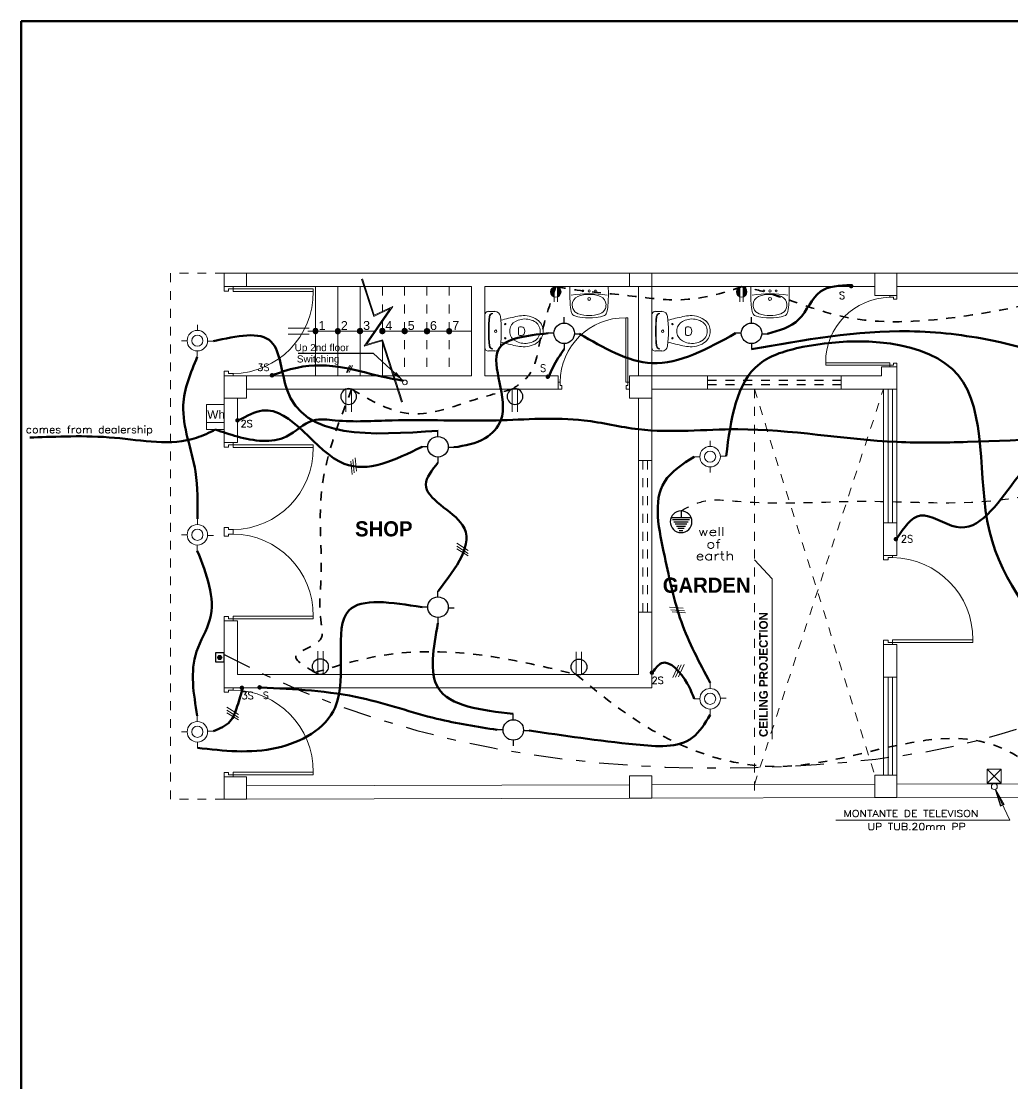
# Model space of a CAD drawing. Header units: millimetres. Extents: x 565 to 912, y 163 to 192.
# Drawn here: x 848.14 to 859.27, y 179.8 to 191.72 of the extents above; entities that cross this region are included whole.
import ezdxf

# ---------------------------------------------------------------- set-up
doc = ezdxf.new("R2010")
doc.units = ezdxf.units.MM
doc.header["$LTSCALE"] = 0.0125
doc.linetypes.add('DASHDOTX2', pattern=[50.8, 25.4, -12.7, 0, -12.7])
doc.linetypes.add('DASHED2', pattern=[9.525, 6.35, -3.175])
for name, color, linetype in [('02', 2, 'Continuous'), ('04', 4, 'Continuous'), ('ELECTRICAS', 3, 'Continuous'), ('LINEA-1', 1, 'Continuous'), ('SANITARIOS', 3, 'Continuous'), ('TOMACORRIENTE', 3, 'DASHDOTX2')]:
    doc.layers.add(name, color=color, linetype=linetype)
for name, color, linetype, lineweight in [('06', 6, 'Continuous', 70), ('cotas_v', 130, 'Continuous', 20), ('EQUIPO', 2, 'Continuous', 15), ('luz', 20, 'Continuous', 50), ('MARKO', 186, 'Continuous', 80), ('P2A', 4, 'DASHED2', 35), ('PLUMA5', 5, 'DASHED2', 30), ('proy', 254, 'Continuous', 0), ('PROYECCCIONES', 9, 'DASHED2', 9), ('PROYECCIONES', 7, 'DASHED2', 30), ('textoluz', 2, 'Continuous', 5), ('TEXTURA', 210, 'Continuous', 5)]:
    doc.layers.add(name, color=color, linetype=linetype, lineweight=lineweight)
doc.styles.add('ARIAL', font='arial.ttf')
doc.styles.add('op', font='romab___.ttf')
doc.styles.add('ROMANS', font='romans.shx')
doc.styles.add('SIMPLEX', font='simplex.shx')
doc.styles.add('STYLE1', font='arial.ttf', dxfattribs={"height": 0.5})
doc.dimstyles.get("Standard").update_dxf_attribs({"dimtxt": 0.18, "dimasz": 0.18, "dimexe": 0.18, "dimexo": 0.0625, "dimgap": 0.09, "dimtad": 0, "dimtih": 1, "dimtoh": 1, "dimdec": 4, "dimzin": 0, "dimdsep": 46, "dimtxsty": 'Standard', "dimcen": 0.09, "dimadec": 0, "dimazin": 0, "dimtfac": 1, "dimtdec": 4, "dimtofl": 0, "dimtmove": 0, "dimatfit": 3, "dimfxl": 0, "dimtolj": 1, "dimtzin": 0, "dimarcsym": 0})

# ---------------------------------------------------------------- blocks, each defined once
blk = doc.blocks.new('P1.0m')
at = {"layer": 'EQUIPO'}
blk.add_lwpolyline([(0.025, 0), (0.055, 0), (0.055, 0.9), (0.025, 0.9)], close=True, dxfattribs=at)
for points in [[(0, -0.1), (0.05, -0.1), (0.05, -0.05), (0.025, -0.05), (0.025, 0), (0, 0)], [(1, -0.1), (0.95, -0.1), (0.95, -0.05), (0.975, -0.05), (0.975, 0), (1, 0)]]:
    blk.add_lwpolyline(points, dxfattribs=at)
at = {"layer": 'EQUIPO', "color": 252}
blk.add_arc((0.065, -0.01), 0.91, 0.6296, 90.6296, dxfattribs=at)
blk = doc.blocks.new('p-0.80')
at = {"layer": 'proy', "xscale": -0.7999999999999545, "yscale": 0.8000000000000114}
blk.add_blockref('P1.0m', (0.8, 0.08), dxfattribs=at)
blk = doc.blocks.new('2SAINVI1')
at = {"color": 0, "linetype": 'ByBlock'}
for p, q in [((0, -0.183), (0, 0.183)), ((0.04, 0.222), (0.112, 0.222)), ((0.413, 0.048), (0.393, 0.048)), ((0.413, -0.048), (0.393, -0.048)), ((0.04, -0.222), (0.112, -0.222))]:
    blk.add_line(p, q, dxfattribs=at)
for centre, radius in [((0.122, 0), 0.0135), ((0.122, 0), 0.0135), ((0.23, 0.08), 0.0075), ((0.23, -0.08), 0.0075)]:
    blk.add_circle(centre, radius, dxfattribs=at)
for centre, radius, start, end in [((0.04, 0.183), 0.04, 90, 180), ((1.54, 0), 1.5, 173.7281, 186.2719), ((1.54, 0), 1.493, 173.6755, 186.3306), ((0.089, 0.16), 0.04, 90, 173.7281), ((0.096, 0.16), 0.04, 100.2428, 173.7859), ((0.112, 0.159), 0.064, 6.7931, 90), ((-1.219, 0), 1.404, 353.2069, 6.7931), ((0.85, -2.286), 2.5, 101.5744, 105.544), ((0.458, -0.112), 0.25, 101.6195, 117.4027), ((0.476, -0.423), 0.6, 94.3794, 102.2907), ((0.451, -0.079), 0.216, 60.8839, 101.6195), ((0.44, -0.085), 0.26, 51.2869, 92.3028), ((0.46, 0), 0.18, 173.7581, 186.2419), ((0.396, 0.007), 0.116, 117.4027, 173.7581), ((0.676, 0), 0.3, 173.3508, 186.6492), ((0.393, 0.033), 0.015, 90, 173.3508), ((0.413, 0.018), 0.03, 36.8699, 90), ((0.389, 0), 0.06, 323.1301, 36.8699), ((0.495, 0), 0.126, 299.1161, 60.8839), ((0.495, 0), 0.16, 312.4362, 47.5638), ((0.396, -0.007), 0.116, 186.2419, 242.5973), ((0.458, 0.112), 0.25, 242.5973, 258.3805), ((0.393, -0.033), 0.015, 186.6492, 270), ((0.451, 0.079), 0.216, 258.3805, 299.1161), ((0.413, -0.018), 0.03, 270, 323.1301), ((0.44, 0.085), 0.26, 267.6972, 308.7131), ((0.04, -0.183), 0.04, 180, 270), ((0.089, -0.16), 0.04, 186.2719, 270), ((0.096, -0.16), 0.04, 186.2141, 259.7572), ((0.112, -0.159), 0.064, 270, 353.2069), ((0.85, 2.286), 2.5, 254.456, 258.4256), ((0.476, 0.423), 0.6, 257.7093, 265.6206)]:
    blk.add_arc(centre, radius, start, end, dxfattribs=at)
blk = doc.blocks.new('2salago2')
at = {"color": 0}
blk.add_line((0.306, 0), (-0.306, 0), dxfattribs=at)
for centre, radius in [((-0.1, -0.07), 0.015), ((0, -0.07), 0.0175), ((0.1, -0.07), 0.015), ((0, -0.198), 0.023)]:
    blk.add_circle(centre, radius, dxfattribs=at)
for centre, radius, start, end in [((2.191, -0.113), 2.5, 177.4205, 183.4509), ((-2.191, -0.113), 2.5, 356.5491, 2.5795), ((0, -1.913), 1.8, 80.8164, 99.1836), ((-0.131, -0.29), 0.14, 111.339, 179.542), ((0, -0.625), 0.5, 68.661, 111.339), ((0.131, -0.29), 0.14, 0.458, 68.661), ((0.446, -0.238), 0.75, 181.8825, 192.3676), ((-0.091, -0.29), 0.18, 179.542, 199.3667), ((0.091, -0.29), 0.18, 340.6333, 0.458), ((-0.446, -0.238), 0.75, 347.6324, 358.1175), ((-0.075, -0.34), 0.22, 195.6857, 206.8202), ((-0.229, -0.417), 0.048, 206.8202, 247.8767), ((-0.129, -0.303), 0.14, 199.3667, 251.7), ((-0.058, 0.002), 0.5, 247.8767, 263.7815), ((0, 0.086), 0.55, 251.7, 288.3), ((0, 0.9), 1.4, 265.3857, 274.6143), ((0.058, 0.002), 0.5, 276.2185, 292.1233), ((0.129, -0.303), 0.14, 288.3, 340.6333), ((0.229, -0.417), 0.048, 292.1233, 333.1798), ((0.075, -0.34), 0.22, 333.1798, 344.3143)]:
    blk.add_arc(centre, radius, start, end, dxfattribs=at)
blk = doc.blocks.new('TIMBRE')
at = {"layer": 'ELECTRICAS', "linetype": 'Continuous', "ltscale": 0.15}
blk.add_hatch(color=3, dxfattribs=at).paths.add_polyline_path([(-0.022, 0, 1), (0.022, 0, 1)])
at = {"layer": 'ELECTRICAS', "color": 3, "linetype": 'Continuous', "ltscale": 0.15}
blk.add_circle((0, 0), 0.0225, dxfattribs=at)
at = {"layer": 'TOMACORRIENTE', "linetype": 'ByBlock', "ltscale": 0.3}
blk.add_lwpolyline([(-0.047, -0.047), (0.05, -0.047), (0.05, 0.051), (-0.047, 0.051)], close=True, dxfattribs=at)
blk = doc.blocks.new('A$C4EF55ED4')
at = {"layer": '04', "color": 3, "ltscale": 0.25}
for p, q in [((0.122, 0.245), (0.122, 0.169)), ((0.236, 0.169), (0.009, 0.169)), ((0.22, 0.145), (0.026, 0.145)), ((0.204, 0.121), (0.042, 0.121)), ((0.188, 0.097), (0.058, 0.097)), ((0.172, 0.073), (0.074, 0.073)), ((0.159, 0.049), (0.089, 0.049)), ((0.143, 0.025), (0.104, 0.025))]:
    blk.add_line(p, q, dxfattribs=at)
blk.add_circle((0.122, 0.122), 0.122, dxfattribs=at)
blk = doc.blocks.new('A$C29A34F68')
at = {"layer": 'LINEA-1', "linetype": 'Continuous', "ltscale": 0.13}
blk.add_hatch(color=256, dxfattribs=at).paths.add_polyline_path([(0.187, 0.019), (0, 0.04), (0, 0.02), (0, 0)])
for p, q in [((0.187, 0.019), (0, 0.04)), ((0, 0.04), (0, 0.02)), ((0, 0), (0, 0.02)), ((0.187, 0.019), (0, 0))]:
    blk.add_line(p, q, dxfattribs=at)
blk = doc.blocks.new('A$C66DD50C7')
at = {"layer": '02', "color": 4}
for p, q in [((0.179, 0.294), (0.179, 0.359)), ((0.064, 0.179), (0, 0.179)), ((0.294, 0.173), (0.359, 0.173)), ((0.179, 0.064), (0.179, 0))]:
    blk.add_line(p, q, dxfattribs=at)
blk.add_circle((0.179, 0.179), 0.115, dxfattribs=at)
blk = doc.blocks.new('SL')
at = {"layer": 'proy', "ltscale": 0.25}
for p, q in [((0, 0.115), (0, 0.179)), ((-0.115, 0), (-0.179, 0)), ((-0.001, -0.115), (-0.001, -0.179)), ((0.115, -0.006), (0.179, -0.006))]:
    blk.add_line(p, q, dxfattribs=at)
for radius in [0.115, 0.0629]:
    blk.add_circle((0, 0), radius, dxfattribs=at)
blk = doc.blocks.new('111')
at = {"layer": 'SANITARIOS', "lineweight": 13, "ltscale": 0.13}
for p, q in [((168.424, -40.009), (168.678, -40.009)), ((168.424, -40.069), (168.678, -40.069))]:
    blk.add_line(p, q, dxfattribs=at)
at = {"layer": 'SANITARIOS'}
blk.add_circle((168.507, -40.039), 0.0886, dxfattribs=at)
blk = doc.blocks.new('interr-agua')
at = {"layer": 'proy', "linetype": 'ByBlock', "ltscale": 0.3}
h = blk.add_hatch(color=256, dxfattribs=at)
h.paths.add_polyline_path([(0.031, 0.089, 0.322823), (-0.01, 0.032, 0.322823), (0.031, -0.024)])
h.paths.add_polyline_path([(0.068, 0.089), (0.068, -0.024, 0.322823), (0.109, 0.032, 0.322823)])
for p, q in [((0.031, 0.089), (0.031, -0.08)), ((0.068, 0.089), (0.068, -0.08))]:
    blk.add_line(p, q, dxfattribs=at)
at = {"layer": 'proy', "ltscale": 0.3}
blk.add_circle((0.05, 0.032), 0.0593, dxfattribs=at)

msp = doc.modelspace()

# ---------------------------------------------------------------- hatches: boundary and pattern name
at = {"layer": 'proy', "linetype": 'ByBlock', "ltscale": 0.3}
h = msp.add_hatch(color=256, dxfattribs=at)
h.paths.add_polyline_path([(856.2072, 188.73908, 0.32282281), (856.16666, 188.68283, 0.32282281), (856.2072, 188.62658)])
h.paths.add_polyline_path([(856.28524, 188.68283, 0.32282281), (856.2447, 188.73908), (856.2447, 188.62658, 0.32282281)])
at = {"layer": 'TEXTURA'}
h = msp.add_hatch(dxfattribs=at)
h.set_pattern_fill('LINE', color=256, scale=0.0001, style=0)
h.set_pattern_definition([(0, (421.06390823, 27.69659948), (0, 0.0003175), [])])
h.paths.add_polyline_path([(851.41488, 188.24318, 1), (851.47413, 188.24318, 1)])
h = msp.add_hatch(dxfattribs=at)
h.set_pattern_fill('LINE', color=256, scale=0.0001, style=0)
h.set_pattern_definition([(0, (421.31390823, 27.69554045), (0, 0.0003175), [])])
h.paths.add_polyline_path([(851.66488, 188.24212, 1), (851.72413, 188.24212, 1)])
h = msp.add_hatch(dxfattribs=at)
h.set_pattern_fill('LINE', color=256, scale=0.0001, style=0)
h.set_pattern_definition([(0, (421.56390823, 27.69659948), (0, 0.0003175), [])])
h.paths.add_polyline_path([(851.91488, 188.24318, 1), (851.97413, 188.24318, 1)])
h = msp.add_hatch(dxfattribs=at)
h.set_pattern_fill('LINE', color=256, scale=0.0001, style=0)
h.set_pattern_definition([(0, (421.81390823, 27.69659948), (0, 0.0003175), [])])
h.paths.add_polyline_path([(852.16488, 188.24318, 1), (852.22413, 188.24318, 1)])
h = msp.add_hatch(dxfattribs=at)
h.set_pattern_fill('LINE', color=256, scale=0.0001, style=0)
h.set_pattern_definition([(0, (422.06390823, 27.69659948), (0, 0.0003175), [])])
h.paths.add_polyline_path([(852.41488, 188.24318, 1), (852.47413, 188.24318, 1)])
h = msp.add_hatch(dxfattribs=at)
h.set_pattern_fill('LINE', color=256, scale=0.0001, style=0)
h.set_pattern_definition([(0, (422.31390823, 27.69554045), (0, 0.0003175), [])])
h.paths.add_polyline_path([(852.66488, 188.24212, 1), (852.72413, 188.24212, 1)])
h = msp.add_hatch(dxfattribs=at)
h.set_pattern_fill('LINE', color=256, scale=0.0001, style=0)
h.set_pattern_definition([(0, (422.56390823, 27.69554045), (0, 0.0003175), [])])
h.paths.add_polyline_path([(852.91488, 188.24212, 1), (852.97413, 188.24212, 1)])

# ---------------------------------------------------------------- linework, layer by layer
at = {"layer": '06'}
msp.add_spline([(850.32062, 187.13823), (850.5691, 187.06037), (851.11738, 187.06037), (851.4183, 187.24144), (851.6652, 187.24144), (852.30391, 187.24144), (853.47256, 187.24144), (854.45816, 187.24144), (855.0691, 187.14212), (856.1824, 187.14212), (857.9691, 186.99985), (858.75905, 186.99985), (862.64005, 186.99985), (865.2167, 186.99985), (866.49034, 187.88498), (867.67496, 188.13314), (869.04263, 187.84387), (869.4691, 188.51238)], degree=3, dxfattribs=at)
msp.add_open_spline([(850.32062, 187.13823), (850.25102, 187.10422), (849.90351, 186.93443), (849.15426, 187.09248), (848.50616, 187.05794), (848.2623, 187.04914), (848.23871, 187.04825)], degree=3, knots=[0, 0, 0, 0, 0.23001812, 1.14863529, 2.14863529, 2.19713215, 2.19713215, 2.19713215, 2.19713215], dxfattribs=at)
at = {"layer": 'luz'}
for points in [[(856.51676, 188.21252), (856.86832, 188.37566), (857.11031, 188.6857), (857.45227, 188.75968)], [(852.8191, 187.12533), (851.12191, 187.59212), (850.94777, 188.12334), (850.29857, 188.1292)], [(854.05598, 188.21899), (853.49859, 188.03576), (853.52358, 187.2429), (853.34836, 187.04276), (852.99842, 186.93946)], [(856.15804, 188.21899), (855.2191, 187.88461), (854.40799, 188.21252)], [(856.05141, 186.84118), (856.4287, 187.8777), (856.91206, 188.06497), (858.65514, 187.74801), (859.0061, 185.99971), (859.94527, 184.50953)], [(860.43545, 187.70665), (859.0383, 188.13668), (858.1089, 188.24149), (856.3366, 188.03958)], [(850.11841, 187.95626), (849.96099, 187.41231), (850.09781, 186.66708), (850.11925, 186.1376)], [(854.06337, 187.73174), (854.10968, 187.83958), (854.23454, 188.03958)], [(850.94503, 187.74212), (851.23718, 187.83296), (851.76833, 187.83296), (852.15183, 187.74212), (852.42873, 187.68608)], [(860.25604, 187.52724), (859.2848, 186.5555), (858.6343, 186.04603), (858.23242, 186.17429), (857.96771, 185.91531)], [(850.5816, 187.24232), (850.85036, 187.35237), (851.76543, 186.75491), (852.6397, 186.94592)], [(852.81826, 186.76652), (852.68174, 186.5239), (853.09529, 186.06701), (852.8191, 185.32653)], [(855.87125, 184.29891), (855.54951, 184.98225), (855.36242, 185.71616), (855.36242, 186.55492), (855.69268, 186.83472)], [(850.11841, 185.77878), (850.25949, 185.00875), (850.11024, 184.64855), (850.11841, 183.92798)], [(850.11925, 183.56916), (851.01123, 183.56916), (851.66417, 184.0226), (851.81971, 185.10979), (852.6397, 185.14712)], [(852.81826, 184.96771), (852.8191, 184.24212), (853.66411, 183.94945)], [(855.22956, 184.41876), (855.32636, 184.51769), (855.61659, 184.28997), (855.69268, 184.1195)], [(850.29857, 183.75504), (850.48499, 183.86369), (850.56661, 184.03484), (850.63082, 184.24212)], [(850.83033, 184.247), (851.96341, 184.12659), (852.80676, 183.895), (853.4847, 183.77004)], [(853.84343, 183.76358), (855.04298, 183.60547), (855.67385, 183.68364), (855.87209, 183.94009)]]:
    msp.add_spline(points, degree=3, dxfattribs=at)
at = {"layer": 'MARKO'}
msp.add_lwpolyline([(848.14292, 191.71852), (848.14292, 163.21852), (911.73619, 163.21852), (911.73619, 191.71852)], close=True, dxfattribs=at)
at = {"layer": 'P2A'}
for points in [[(854.14077, 188.74212), (853.96669, 188.14504), (853.83347, 187.74212), (853.65277, 187.59212)], [(856.22519, 188.74212), (856.12453, 188.70672), (855.50739, 188.59394), (854.99818, 188.63577), (854.37938, 188.70336), (854.14968, 188.74133)], [(860.18313, 188.73709), (859.62597, 188.58661), (858.62119, 188.3973), (857.37667, 188.40324), (856.54409, 188.66302), (856.2447, 188.73908), (856.22519, 188.74212)], [(851.85008, 187.59085), (851.5077, 186.39856), (851.5077, 185.50038), (851.5077, 184.97132), (851.5077, 184.79907), (851.2243, 184.6022), (851.44149, 184.41379)], [(853.65277, 187.59212), (853.21372, 187.46909), (852.52816, 187.31575), (851.85008, 187.59085)], [(851.44149, 184.41379), (852.17305, 184.6022), (853.35591, 184.6022), (854.37022, 184.39212)], [(854.37067, 184.39212), (855.04198, 183.87839), (856.67696, 183.36004), (859.18437, 183.54835), (859.7903, 183.21903), (860.61658, 183.21903), (861.20371, 183.17142)]]:
    msp.add_spline(points, degree=3, dxfattribs=at)
at = {"layer": 'PLUMA5'}
msp.add_spline([(855.54587, 186.22831), (855.79917, 186.33452), (856.17812, 186.33452), (857.6162, 186.33452), (858.97217, 186.33452), (860.92993, 186.65864), (862.10359, 186.65864), (864.21162, 186.52209), (865.18017, 186.52209), (865.92875, 187.02353), (867.09101, 187.93381), (867.82323, 187.95338), (868.75465, 187.70742), (869.21757, 187.85277), (869.50895, 188.51238)], degree=3, dxfattribs=at)
at = {"layer": 'proy', "linetype": 'ByBlock', "ltscale": 0.3}
for p, q in [((856.2072, 188.73908), (856.2072, 188.57033)), ((856.2447, 188.73908), (856.2447, 188.57033))]:
    msp.add_line(p, q, dxfattribs=at)
at = {"layer": 'proy'}
for p, q in [((852.1945, 188.14657), (852.1945, 187.74212)), ((851.82615, 187.85737), (851.79056, 187.77707)), ((851.83933, 187.85737), (851.80374, 187.77707)), ((851.85911, 187.85737), (851.82351, 187.77707)), ((857.8191, 186.09212), (857.8191, 187.59212)), ((857.8691, 186.09212), (857.8691, 187.59212)), ((857.9191, 187.59212), (857.9191, 186.09212)), ((857.9691, 187.59212), (857.9691, 186.09212)), ((851.84115, 186.7854), (851.85418, 186.63508)), ((851.86378, 186.80257), (851.87681, 186.65225)), ((851.89018, 186.82259), (851.9032, 186.67227)), ((855.0691, 185.09212), (855.0691, 186.79212)), ((855.2191, 186.79212), (855.2191, 185.09212)), ((853.03014, 185.86383), (853.15778, 185.78336)), ((853.03014, 185.83069), (853.15778, 185.75022)), ((853.03014, 185.80229), (853.15778, 185.72182)), ((856.56879, 185.46412), (856.3691, 185.67644)), ((856.56879, 183.66578), (856.56879, 185.46412)), ((855.41774, 185.14782), (855.5682, 185.13657)), ((855.43327, 185.11855), (855.58374, 185.1073)), ((855.44659, 185.09346), (855.59705, 185.08221)), ((855.51876, 184.49526), (855.45494, 184.35854)), ((855.54694, 184.49883), (855.48312, 184.36211)), ((855.57981, 184.50299), (855.51599, 184.36627)), ((850.45125, 184.02362), (850.57888, 183.94314)), ((850.45125, 183.99048), (850.57888, 183.91001)), ((850.45125, 183.96208), (850.57888, 183.8816)), ((859.06095, 183.25004), (858.98233, 183.32852)), ((858.98233, 183.17147), (858.98233, 183.32852)), ((858.98233, 183.32852), (859.13966, 183.32852)), ((858.98233, 183.32852), (859.13966, 183.32852)), ((859.13966, 183.32852), (858.98233, 183.17147)), ((859.13966, 183.17147), (858.98233, 183.32852)), ((859.13966, 183.32852), (859.06095, 183.25004)), ((859.13966, 183.17147), (859.13966, 183.32852)), ((858.98233, 183.17147), (859.06103, 183.24996)), ((858.98233, 183.17147), (859.06103, 183.24996)), ((859.13966, 183.17147), (858.98233, 183.17147)), ((859.13966, 183.17147), (858.98233, 183.17147)), ((859.06103, 183.24996), (859.13966, 183.17147)), ((859.06103, 183.24996), (859.13966, 183.17147)), ((859.23474, 182.75608), (859.07346, 183.09645)), ((859.23474, 182.75608), (857.28403, 182.75608))]:
    msp.add_line(p, q, dxfattribs=at)
at = {"layer": 'proy', "const_width": 0.025}
for points in [[(857.44241, 188.74746, 1), (857.46741, 188.74746, 1)], [(850.94388, 187.74736, 1), (850.96888, 187.74736, 1)], [(854.03837, 187.73174, 1), (854.06337, 187.73174, 1)], [(850.5566, 187.24212, 1), (850.5816, 187.24212, 1)], [(857.9441, 185.90958, 1), (857.9691, 185.90958, 1)], [(855.2066, 184.41191, 1), (855.2316, 184.41191, 1)], [(850.60582, 184.24212, 1), (850.63082, 184.24212, 1)], [(850.80533, 184.247, 1), (850.83033, 184.247, 1)]]:
    msp.add_lwpolyline(points, format="xyb", close=True, dxfattribs=at)
at = {"layer": 'proy', "ltscale": 0.3}
msp.add_circle((856.22595, 188.68283), 0.05929, dxfattribs=at)
at = {"layer": 'proy'}
for centre, radius in [((852.44726, 187.6676), 0.02617), ((859.06099, 183.13451), 0.03339)]:
    msp.add_circle(centre, radius, dxfattribs=at)
at = {"layer": 'PROYECCCIONES'}
for p, q in [((850.4191, 188.89212), (849.8191, 188.89212)), ((849.8191, 188.89212), (849.8191, 182.99212)), ((852.1945, 188.74212), (852.1945, 188.4538)), ((852.4445, 188.74212), (852.4445, 187.74212)), ((852.6945, 188.74212), (852.6945, 187.74212)), ((852.9445, 188.74212), (852.9445, 187.74212)), ((856.3691, 183.15829), (857.81802, 187.59536)), ((856.3691, 187.59212), (856.3691, 183.00829)), ((856.3691, 187.59212), (857.7191, 183.26195)), ((855.1191, 185.09212), (855.1191, 186.79212)), ((855.1691, 186.79212), (855.1691, 185.09212)), ((850.4191, 182.99212), (849.8191, 182.99212))]:
    msp.add_line(p, q, dxfattribs=at)
at = {"layer": 'PROYECCIONES'}
for p, q in [((855.8441, 187.69212), (857.3441, 187.69212)), ((857.3441, 187.64212), (855.8441, 187.64212))]:
    msp.add_line(p, q, dxfattribs=at)
at = {"layer": 'TEXTURA'}
for p, q in [((850.4191, 188.89212), (871.4691, 188.89212)), ((850.4191, 188.74212), (853.1945, 188.74212)), ((851.4445, 188.74212), (851.4445, 187.74212)), ((851.6945, 188.74212), (851.6945, 187.74212)), ((851.9445, 188.74212), (851.9445, 187.74212)), ((853.1945, 188.74212), (853.1945, 187.74212)), ((853.3445, 188.74212), (853.3445, 187.74212)), ((853.3445, 188.74212), (854.9691, 188.74212)), ((855.0691, 188.74212), (855.0691, 187.74212)), ((855.2191, 188.74212), (855.2191, 187.74212)), ((855.2191, 188.74212), (857.7191, 188.74212)), ((857.9691, 188.74212), (862.4691, 188.74212)), ((852.1945, 188.36784), (852.1945, 188.21355)), ((851.37215, 188.27566), (851.13648, 188.27566)), ((851.37215, 188.20858), (851.13648, 188.20858)), ((851.35967, 188.24212), (852.11953, 188.24212)), ((852.1649, 188.24212), (853.1945, 188.24212)), ((857.9691, 187.84212), (857.79585, 187.84212)), ((857.79585, 187.84212), (857.79585, 187.74212)), ((857.9691, 187.74212), (857.9691, 187.84212)), ((850.6691, 187.74212), (853.1945, 187.74212)), ((853.3445, 187.74212), (854.1691, 187.74212)), ((854.1691, 187.74212), (854.1691, 187.59212)), ((855.2191, 187.74212), (855.8441, 187.74212)), ((855.8441, 187.59212), (855.8441, 187.74212)), ((855.8441, 187.74212), (857.3441, 187.74212)), ((857.3441, 187.59212), (857.3441, 187.74212)), ((857.3441, 187.74212), (857.79585, 187.74212)), ((857.9691, 187.59212), (857.9691, 187.74212)), ((850.6691, 187.59212), (854.1691, 187.59212)), ((855.2191, 187.59212), (855.8441, 187.59212)), ((857.3441, 187.59212), (855.8441, 187.59212)), ((857.3441, 187.59212), (857.9691, 187.59212)), ((850.4191, 187.49212), (850.4191, 186.99212)), ((850.5691, 187.49212), (850.5691, 186.99212)), ((855.0691, 187.49212), (855.0691, 186.79212)), ((855.2191, 187.49212), (855.2191, 186.79212)), ((850.4191, 187.21802), (850.22213, 187.21802)), ((850.5691, 186.99212), (850.4191, 186.99212)), ((855.0691, 186.79212), (855.2191, 186.79212)), ((857.8191, 186.09212), (857.8191, 185.72704)), ((857.9691, 186.09212), (857.8191, 186.09212)), ((857.9691, 186.09212), (857.9691, 185.72704)), ((857.8191, 185.72704), (857.9691, 185.72704)), ((855.0691, 185.09212), (855.2191, 185.09212)), ((855.0691, 185.09212), (855.0691, 184.39212)), ((855.2191, 185.09212), (855.2191, 184.24212)), ((850.5691, 184.99212), (850.4191, 184.99212)), ((850.4191, 184.99212), (850.4191, 184.24212)), ((850.5691, 184.99212), (850.5691, 184.39212)), ((857.8191, 184.72704), (857.9691, 184.72704)), ((857.8191, 184.72704), (857.8191, 184.36195)), ((857.9691, 184.72704), (857.9691, 184.36195)), ((850.5691, 184.39212), (855.0691, 184.39212)), ((857.8191, 184.36195), (857.9691, 184.36195)), ((857.8191, 184.36195), (857.8191, 183.26195)), ((857.8691, 184.36195), (857.8691, 183.26195)), ((857.9191, 184.36195), (857.9191, 183.26195)), ((857.9691, 184.36195), (857.9691, 183.26195)), ((850.4191, 184.24212), (855.2191, 184.24212)), ((857.9691, 183.16263), (862.4691, 183.17486)), ((850.6691, 183.1428), (854.9691, 183.15448)), ((855.2191, 183.15516), (857.7191, 183.16196)), ((850.6691, 182.9928), (854.9691, 183.00448)), ((855.2191, 183.00516), (857.7191, 183.01195)), ((857.9691, 183.01263), (862.4691, 183.02486))]:
    msp.add_line(p, q, dxfattribs=at)
for points in [[(850.4191, 188.74212), (850.6691, 188.74212), (850.6691, 188.89212), (850.4191, 188.89212)], [(854.9691, 188.74212), (855.2191, 188.74212), (855.2191, 188.89212), (854.9691, 188.89212)], [(857.7191, 188.64212), (857.9691, 188.64212), (857.9691, 188.89212), (857.7191, 188.89212)], [(850.4191, 187.49212), (850.6691, 187.49212), (850.6691, 187.74212), (850.4191, 187.74212)], [(854.9691, 187.49212), (855.2191, 187.49212), (855.2191, 187.74212), (854.9691, 187.74212)], [(850.4191, 187.13823), (850.22213, 187.13823), (850.22213, 187.42015), (850.4191, 187.42015)], [(850.4191, 182.99212), (850.6691, 182.99212), (850.6691, 183.24212), (850.4191, 183.24212)], [(854.9691, 183.00448), (855.2191, 183.00448), (855.2191, 183.25448), (854.9691, 183.25448)], [(857.7191, 183.01195), (857.9691, 183.01195), (857.9691, 183.26195), (857.7191, 183.26195)]]:
    msp.add_lwpolyline(points, close=True, dxfattribs=at)
for points in [[(851.96156, 188.82585), (852.09731, 188.40782), (852.28317, 188.49575), (851.99048, 188.07351), (852.18801, 188.13411), (852.40959, 187.44615)], [(851.97107, 188.82894), (852.10331, 188.42172), (852.31268, 188.52077), (852.01515, 188.09154), (852.1945, 188.14657), (852.4191, 187.44922)]]:
    msp.add_lwpolyline(points, dxfattribs=at)
for centre in [(851.4445, 188.24318), (851.6945, 188.24212), (851.9445, 188.24318), (852.1945, 188.24318), (852.4445, 188.24318), (852.6945, 188.24212), (852.9445, 188.24212)]:
    msp.add_circle(centre, 0.02963, dxfattribs=at)
at = {"layer": 'TOMACORRIENTE'}
msp.add_open_spline([(850.4191, 184.61712), (852.72934, 183.38314), (858.37862, 183.16375), (859.98541, 184.24217), (863.3887, 184.56793), (865.01333, 185.5376), (866.5959, 185.04025), (867.30528, 184.38547), (867.41785, 184.65162)], degree=3, knots=[11.84570553, 11.84570553, 11.84570553, 11.84570553, 12.57982719, 13.5809857, 14.55765876, 15.39093681, 15.60000872, 15.6940195, 15.6940195, 15.6940195, 15.6940195], dxfattribs=at)

# ---------------------------------------------------------------- block references
at = {"layer": 'luz'}
msp.add_blockref('interr-agua', (854.09031, 188.6505), dxfattribs=at)
at = {"layer": 'proy', "xscale": 0.7, "yscale": 0.7, "zscale": 0.7}
for p in [(854.51458, 188.74212), (856.54409, 188.74212)]:
    msp.add_blockref('2salago2', p, dxfattribs=at)
at = {"layer": 'proy', "xscale": -1}
for name, p, rotation in [('p-0.80', (857.9691, 188.64212), 90), ('111', (811.77766, 356.01604), 90), ('111', (813.64367, 356.01604), 90), ('SL', (855.87209, 186.83472), 180), ('P1.0m', (850.5191, 184.99212), 270), ('SL', (855.87209, 184.1195), 180), ('SL', (850.11925, 183.74857), 180)]:
    msp.add_blockref(name, p, dxfattribs=dict(at, rotation=rotation))
at = {"layer": 'proy'}
for name, p in [('2SAINVI1', (853.3445, 188.24212)), ('2SAINVI1', (855.2191, 188.24212)), ('SL', (850.11925, 188.13567)), ('A$C66DD50C7', (854.05598, 188.03958)), ('A$C66DD50C7', (856.15804, 188.03958)), ('A$C66DD50C7', (852.6397, 186.76652)), ('SL', (850.11925, 185.95819)), ('A$C66DD50C7', (852.6397, 184.96771)), ('TIMBRE', (850.36955, 184.58232)), ('A$C66DD50C7', (853.4847, 183.59064))]:
    msp.add_blockref(name, p, dxfattribs=at)
at = {"layer": 'proy', "xscale": -1}
msp.add_blockref('A$C4EF55ED4', (855.66831, 185.98334), dxfattribs=at)
at = {"layer": 'proy'}
for name, p, rotation in [('111', (811.46045, 15.97342), 90), ('111', (814.36157, 15.96803), 90), ('A$C29A34F68', (859.166, 182.93331), 113.6674059911962)]:
    msp.add_blockref(name, p, dxfattribs=dict(at, rotation=rotation))
at = {"layer": 'TEXTURA', "rotation": 270}
for p in [(850.5191, 188.74212), (850.5191, 186.99212)]:
    msp.add_blockref('P1.0m', p, dxfattribs=at)
at = {"layer": 'TEXTURA'}
msp.add_blockref('p-0.80', (854.1691, 187.59212), dxfattribs=at)
at = {"layer": 'TEXTURA', "xscale": -1, "rotation": 270}
for p in [(857.9191, 184.72704), (850.5191, 183.24212)]:
    msp.add_blockref('P1.0m', p, dxfattribs=at)

# ---------------------------------------------------------------- texts
at = {"layer": 'cotas_v', "linetype": 'Continuous', "style": 'SIMPLEX', "width": 1.1}
msp.add_text('comes from dealership', height=0.08262, dxfattribs=at).set_placement((848.1938, 187.0981))
at = {"layer": 'proy'}
for s, height, style, p in [('S', 0.08, 'ROMANS', (857.31844, 188.60313)), ('3S', 0.08, 'ROMANS', (850.79189, 187.79646)), ('S', 0.08, 'ROMANS', (853.96462, 187.78802)), ('2S', 0.08, 'ROMANS', (850.60434, 187.16535)), ('SHOP ', 0.17, 'op', (851.8888, 185.94031)), ('2S', 0.08, 'ROMANS', (858.01376, 185.87323)), ('GARDEN', 0.17, 'op', (855.3408, 185.30835)), ('2S', 0.08, 'ROMANS', (855.21538, 184.28547)), ('3S', 0.08, 'ROMANS', (850.61459, 184.11568)), ('S', 0.08, 'ROMANS', (850.85307, 184.11882))]:
    msp.add_text(s, height=height, dxfattribs=dict(at, style=style)).set_placement(p)
for s, height, style, width, p in [('well', 0.1, 'SIMPLEX', 1.25, (855.73641, 185.94505)), ('of', 0.1, 'SIMPLEX', 1.25, (855.82907, 185.80565)), ('earth', 0.1, 'SIMPLEX', 1.25, (855.70972, 185.67322)), ('MONTANTE DE TELEVISON', 0.075, 'ROMANS', 1.2, (857.37019, 182.79556)), ('UP TUB.20mm PP', 0.075, 'ROMANS', 1.2, (857.63808, 182.64745))]:
    msp.add_text(s, height=height, dxfattribs=dict(at, style=style, width=width)).set_placement(p)
at = {"layer": 'proy', "style": 'op'}
msp.add_text('CEILING PROJECTION', height=0.0967298, rotation=90, dxfattribs=at).set_placement((856.51932, 183.68994))
at = {"layer": 'textoluz', "style": 'STYLE1'}
for s, p in [('Up 2nd floor', (851.21103, 188.01838)), ('Switching', (851.23535, 187.89117))]:
    msp.add_text(s, height=0.08, dxfattribs=at).set_placement(p)
at = {"layer": 'TEXTURA', "style": 'ARIAL'}
for s, height, p in [('1', 0.1, (851.47918, 188.25634)), ('2', 0.1, (851.72918, 188.25529)), ('3', 0.1, (851.97918, 188.25634)), ('4', 0.1, (852.22918, 188.25634)), ('5', 0.1, (852.47918, 188.25634)), ('6', 0.1, (852.72918, 188.25529)), ('7', 0.1, (852.97918, 188.25529)), ('Wh', 0.095, (850.22956, 187.2595))]:
    msp.add_text(s, height=height, dxfattribs=at).set_placement(p)

# ---------------------------------------------------------------- leaders
at = {"layer": 'textoluz'}
msp.add_leader([(852.42873, 187.68608), (852.09623, 187.99214), (851.25038, 187.99214)], dimstyle='Standard', override={"dimasz": 0.125, "dimgap": 0.09, "dimtad": 0}, dxfattribs=at)

doc.saveas('drawing.dxf')
